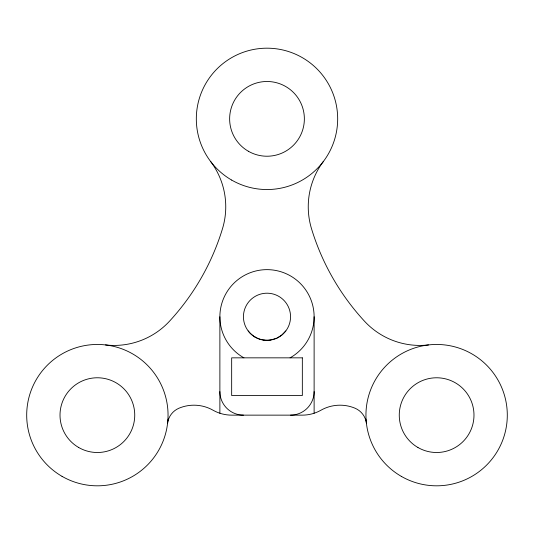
<?xml version="1.0" encoding="UTF-8"?>
<svg xmlns="http://www.w3.org/2000/svg" width="534" height="534" viewBox="0 0 534 534"><rect width="100%" height="100%" fill="white"/><g stroke="black" fill="none" stroke-linecap="round" stroke-linejoin="round"><path stroke-width="0.8" d="M285.823 330.926L281.578 335.252L276.959 338.095M276.178 338.443L269.977 340.125M264.023 340.125C257.768 339.364 251.981 335.926 248.177 330.926M365.95 419.197L365.95 420.819M314.119 316.755L314.119 413.249M219.881 316.755L219.881 413.249M168.05 419.197L168.05 420.819M243.444 415.138A23.556 23.556 0 0 1 219.881 391.582M314.119 391.582A23.556 23.556 0 0 1 290.556 415.138M243.925 357.84A47.119 47.119 0 0 1 230.788 286.611A47.119 47.119 0 0 1 303.212 286.611A47.119 47.119 0 0 1 290.075 357.84M210.563 161.401A75.387 75.387 0 0 1 222.491 228.699A238.738 238.738 0 0 1 169.558 321.148A75.387 75.387 0 0 1 105.492 344.931M428.508 344.931A75.387 75.387 0 0 1 364.442 321.148A238.738 238.738 0 0 1 311.509 228.699A75.387 75.387 0 0 1 323.437 161.401M167.569 423.382A18.85 18.85 0 0 1 179.01 408.196A38.722 38.722 0 0 1 213.073 410.232A37.694 37.694 0 0 0 231.676 415.138L302.324 415.138A37.694 37.694 0 0 0 320.927 410.232A38.722 38.722 0 0 1 354.99 408.196A18.85 18.85 0 0 1 366.431 423.382M269.957 340.051A14.865 9.365 0.1 0 1 264.016 340.045M302.337 357.84L231.663 357.84L231.663 395.534L302.337 395.534L302.337 357.84M248.317 151.222A37.367 37.367 0 0 0 304.367 118.862A37.367 37.367 0 0 0 248.317 86.501A37.367 37.367 0 0 0 248.317 151.222M231.663 180.071A70.675 70.675 0 0 0 337.675 118.862A70.675 70.675 0 0 0 231.663 57.652A70.675 70.675 0 0 0 231.663 180.071M417.942 447.499A37.367 37.367 0 0 0 473.985 415.138A37.367 37.367 0 0 0 417.942 382.778A37.367 37.367 0 0 0 417.942 447.499M401.288 476.348A70.675 70.675 0 0 0 507.3 415.138A70.675 70.675 0 0 0 401.288 353.929A70.675 70.675 0 0 0 401.288 476.348M78.692 447.499A37.367 37.367 0 0 0 134.742 415.138A37.367 37.367 0 0 0 78.692 382.778A37.367 37.367 0 0 0 78.692 447.499M62.037 476.348A70.675 70.675 0 0 0 168.05 415.138A70.675 70.675 0 0 0 62.037 353.929A70.675 70.675 0 0 0 62.037 476.348M255.058 337.067A23.556 23.556 0 0 0 290.556 316.942A23.556 23.556 0 0 0 255.379 296.263A23.556 23.556 0 0 0 255.058 337.067"/></g></svg>
